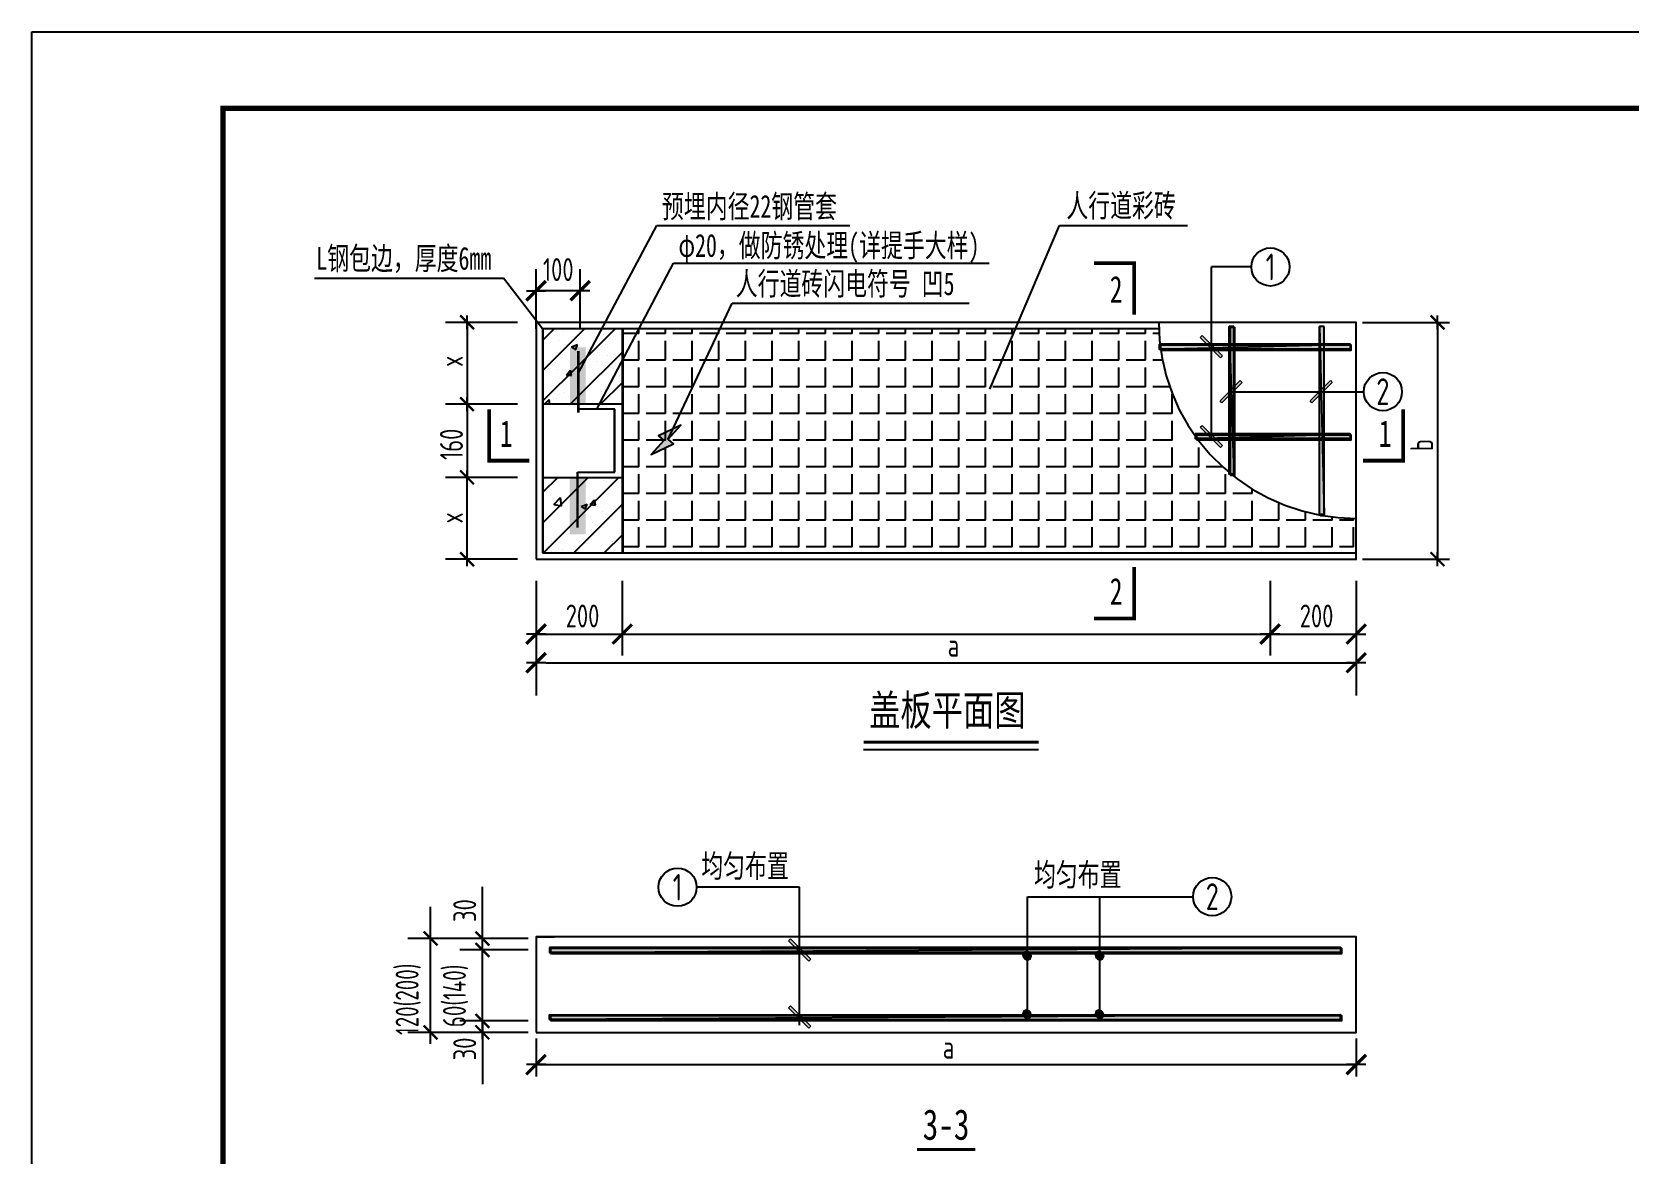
# Model space of a CAD drawing. Extents: x 2969 to 3809, y -1283 to -33.
# Drawn here: x 2969.5 to 3178.5, y -1132.8 to -985.8 of the extents above; entities that cross this region are included whole.
import ezdxf
from ezdxf.enums import TextEntityAlignment as Align

# ---------------------------------------------------------------- set-up
doc = ezdxf.new("R2010")
doc.units = 0
doc.header["$LTSCALE"] = 10
doc.linetypes.add('CONTINOUS', pattern=[0])
for name, color, linetype in [('0-TK', 7, 'Continuous'), ('填充', 8, 'Continuous'), ('尺寸标注', 1, 'Continuous'), ('提手', 7, 'Continuous'), ('文字', 3, 'Continuous'), ('新建电力', 1, '电力_LINE'), ('标注引线', 3, 'Continuous'), ('轮廓', 7, 'Continuous'), ('钢筋', 4, 'Continuous')]:
    doc.layers.add(name, color=color, linetype=linetype)
doc.styles.add('GJ', font='tssdeng.shx', dxfattribs={"width": 0.75, "bigfont": 'hztxt.shx'})
doc.styles.add('HZTXT', font='仿宋_GB2312_0.ttf', dxfattribs={"width": 0.6, "height": 1.25})
doc.styles.get("Standard").update_dxf_attribs({"font": 'tssdeng.shx', "width": 0.7, "bigfont": 'hztxt.shx'})
doc.linetypes.add('电力_LINE', pattern='A,30,-2,["N",Standard,S=2.4,R=0,X=-0.85,Y=-0.85],-2', length=34)

# ---------------------------------------------------------------- blocks, each defined once
blk = doc.blocks.new('_DIMX')
blk.add_line((-150, 0), (150, 0))
at = {"const_width": 50}
blk.add_lwpolyline([(-150.36, -150.36), (150.36, 150.36)], dxfattribs=at)
blk = doc.blocks.new('K-建筑标记')
at = {"lineweight": 5}
blk.add_hatch(color=256, dxfattribs=at).paths.add_polyline_path([(0.97, 0.8), (0.8, 0.97), (-0.97, -0.8), (-0.8, -0.97)])
blk.add_lwpolyline([(-0.8, -0.97), (-0.97, -0.8), (0.8, 0.97), (0.97, 0.8)], close=True, dxfattribs=at)
blk.add_lwpolyline([(0.09, -0.09), (-0.09, 0.09)], dxfattribs=at)

msp = doc.modelspace()

# ---------------------------------------------------------------- hatches: boundary and pattern name
at = {"layer": '提手'}
for points in [[(3039.883, -1034.563), (3039.883, -1027.13), (3041.935, -1027.13), (3041.935, -1034.563)], [(3039.828, -1044.151), (3039.828, -1051.584), (3041.88, -1051.584), (3041.88, -1044.151)], [(3039.883, -1044.151), (3039.883, -1051.584), (3041.935, -1051.584), (3041.935, -1044.151)]]:
    msp.add_hatch(color=256, dxfattribs=at).paths.add_polyline_path(points)
at = {"layer": '新建电力', "linetype": 'CONTINOUS', "lineweight": -3}
msp.add_hatch(color=256, dxfattribs=at).paths.add_polyline_path([(3052.708, -1039.163), (3054.396, -1037.309), (3051.464, -1038.712), (3052.168, -1039.312), (3050.481, -1041.165), (3053.412, -1039.763)])
at = {"layer": '钢筋'}
for points in [[(3126.751, -1024.372), (3126.133, -1024.372), (3126.751, -1043.726)], [(3126.133, -1024.372), (3126.751, -1043.726), (3126.133, -1043.726)], [(3138.592, -1024.372), (3137.972, -1024.372), (3138.592, -1049.005)], [(3137.972, -1024.372), (3138.592, -1049.005), (3137.972, -1049.005)], [(3116.99, -1026.708), (3116.99, -1027.342), (3141.971, -1026.708)], [(3116.99, -1027.342), (3141.971, -1026.708), (3141.971, -1027.342)], [(3121.704, -1038.466), (3121.704, -1039.077), (3141.971, -1038.466)], [(3121.704, -1039.077), (3141.971, -1038.466), (3141.971, -1039.077)], [(3037.188, -1105.716), (3037.188, -1106.35), (3140.739, -1105.716)], [(3037.188, -1106.35), (3140.739, -1105.716), (3140.739, -1106.35)], [(3099.279, -1106.378), (3099.152, -1106.712), (3099.609, -1106.712)], [(3099.152, -1106.712), (3099.279, -1107.041), (3099.609, -1106.712)], [(3099.609, -1106.253), (3099.279, -1106.378), (3099.609, -1106.712)], [(3099.279, -1107.041), (3099.609, -1107.192), (3099.609, -1106.712)], [(3099.969, -1106.378), (3099.609, -1106.253), (3099.609, -1106.712)], [(3100.096, -1106.712), (3099.969, -1106.378), (3099.609, -1106.712)], [(3099.609, -1107.192), (3099.969, -1107.041), (3099.609, -1106.712)], [(3099.969, -1107.041), (3100.096, -1106.712), (3099.609, -1106.712)], [(3108.761, -1106.378), (3108.634, -1106.712), (3109.09, -1106.712)], [(3108.634, -1106.712), (3108.761, -1107.041), (3109.09, -1106.712)], [(3109.09, -1106.253), (3108.761, -1106.378), (3109.09, -1106.712)], [(3108.761, -1107.041), (3109.09, -1107.192), (3109.09, -1106.712)], [(3109.427, -1106.378), (3109.09, -1106.253), (3109.09, -1106.712)], [(3109.577, -1106.712), (3109.427, -1106.378), (3109.09, -1106.712)], [(3109.09, -1107.192), (3109.427, -1107.041), (3109.09, -1106.712)], [(3109.427, -1107.041), (3109.577, -1106.712), (3109.09, -1106.712)], [(3099.279, -1114.048), (3099.152, -1114.382), (3099.609, -1114.382)], [(3099.609, -1113.922), (3099.279, -1114.048), (3099.609, -1114.382)], [(3099.969, -1114.048), (3099.609, -1113.922), (3099.609, -1114.382)], [(3100.096, -1114.382), (3099.969, -1114.048), (3099.609, -1114.382)], [(3108.761, -1114.048), (3108.634, -1114.382), (3109.09, -1114.382)], [(3109.09, -1113.922), (3108.761, -1114.048), (3109.09, -1114.382)], [(3109.427, -1114.048), (3109.09, -1113.922), (3109.09, -1114.382)], [(3109.577, -1114.382), (3109.427, -1114.048), (3109.09, -1114.382)], [(3140.739, -1115.141), (3140.739, -1114.508), (3037.188, -1115.141)], [(3140.739, -1114.508), (3037.188, -1115.141), (3037.188, -1114.508)], [(3099.152, -1114.382), (3099.279, -1114.71), (3099.609, -1114.382)], [(3099.279, -1114.71), (3099.609, -1114.861), (3099.609, -1114.382)], [(3099.609, -1114.861), (3099.969, -1114.71), (3099.609, -1114.382)], [(3099.969, -1114.71), (3100.096, -1114.382), (3099.609, -1114.382)], [(3108.634, -1114.382), (3108.761, -1114.71), (3109.09, -1114.382)], [(3108.761, -1114.71), (3109.09, -1114.861), (3109.09, -1114.382)], [(3109.09, -1114.861), (3109.427, -1114.71), (3109.09, -1114.382)], [(3109.427, -1114.71), (3109.577, -1114.382), (3109.09, -1114.382)]]:
    msp.add_hatch(color=256, dxfattribs=at).paths.add_polyline_path(points)

# ---------------------------------------------------------------- linework, layer by layer
for p, q in [((3105.434, -1024.693), (3036.279, -1024.693)), ((3036.279, -1024.693), (3036.279, -1054.021)), ((3036.334, -1024.693), (3036.334, -1054.021)), ((3046.713, -1024.693), (3046.713, -1054.021)), ((3046.768, -1024.693), (3046.768, -1054.021)), ((3116.964, -1024.693), (3100.066, -1024.693)), ((3046.713, -1034.563), (3036.279, -1034.563)), ((3046.768, -1034.563), (3036.334, -1034.563)), ((3047.047, -1035.777), (3046.768, -1035.777)), ((3036.279, -1044.151), (3046.713, -1044.151)), ((3036.334, -1044.151), (3046.768, -1044.151)), ((3036.279, -1054.021), (3105.434, -1054.021)), ((3100.066, -1054.021), (3142.783, -1054.021))]:
    msp.add_line(p, q)
at = {"linetype": 'Continuous', "const_width": 0.7}
msp.add_lwpolyline([(2994.454, -995.813), (3379.454, -995.813), (3379.454, -1272.813), (2994.454, -1272.813)], close=True, dxfattribs=at)
at = {"layer": '0-TK'}
msp.add_lwpolyline([(2969.454, -985.813), (3389.454, -985.813), (3389.454, -1282.813), (2969.454, -1282.813)], close=True, dxfattribs=at)
at = {"layer": '填充'}
for p, q in [((3036.334, -1026.16), (3037.8, -1024.693)), ((3036.334, -1030.148), (3041.788, -1024.693)), ((3037.777, -1025.08), (3037.777, -1025.08)), ((3038.391, -1026.26), (3038.391, -1026.26)), ((3038.982, -1025.042), (3038.982, -1025.042)), ((3041.018, -1029.452), (3045.776, -1024.693)), ((3044.25, -1025.414), (3044.25, -1025.414)), ((3048.905, -1025.308), (3046.768, -1025.308)), ((3048.905, -1025.308), (3048.905, -1024.693)), ((3048.905, -1028.798), (3048.905, -1026.26)), ((3052.395, -1025.308), (3049.857, -1025.308)), ((3052.395, -1025.308), (3052.395, -1024.693)), ((3052.395, -1028.798), (3052.395, -1026.26)), ((3055.884, -1025.308), (3053.346, -1025.308)), ((3055.884, -1025.308), (3055.884, -1024.693)), ((3055.884, -1027.972), (3055.884, -1026.26)), ((3058.901, -1025.308), (3056.836, -1025.308)), ((3059.374, -1025.308), (3058.901, -1025.308)), ((3059.374, -1025.308), (3059.374, -1024.89)), ((3059.374, -1028.798), (3059.374, -1026.26)), ((3062.864, -1025.308), (3060.326, -1025.308)), ((3062.864, -1025.308), (3062.864, -1024.693)), ((3062.864, -1028.798), (3062.864, -1026.26)), ((3066.354, -1025.308), (3063.816, -1025.308)), ((3066.354, -1025.308), (3066.354, -1024.693)), ((3066.354, -1028.798), (3066.354, -1026.26)), ((3069.843, -1025.308), (3067.305, -1025.308)), ((3069.843, -1025.308), (3069.843, -1024.693)), ((3069.843, -1028.798), (3069.843, -1026.26)), ((3073.333, -1025.308), (3070.795, -1025.308)), ((3073.333, -1025.308), (3073.333, -1024.693)), ((3073.333, -1028.798), (3073.333, -1026.26)), ((3076.823, -1025.308), (3074.285, -1025.308)), ((3076.823, -1025.308), (3076.823, -1024.693)), ((3076.823, -1028.798), (3076.823, -1026.26)), ((3080.313, -1025.308), (3077.775, -1025.308)), ((3080.313, -1025.308), (3080.313, -1024.693)), ((3080.313, -1028.798), (3080.313, -1026.26)), ((3083.802, -1025.308), (3081.264, -1025.308)), ((3083.802, -1025.308), (3083.802, -1024.693)), ((3083.802, -1028.798), (3083.802, -1026.26)), ((3087.292, -1025.308), (3084.754, -1025.308)), ((3087.292, -1025.308), (3087.292, -1024.693)), ((3087.292, -1028.798), (3087.292, -1026.26)), ((3090.782, -1025.308), (3088.244, -1025.308)), ((3090.782, -1025.308), (3090.782, -1024.693)), ((3090.782, -1028.798), (3090.782, -1026.26)), ((3094.272, -1025.308), (3091.734, -1025.308)), ((3094.272, -1025.308), (3094.272, -1024.693)), ((3094.272, -1028.798), (3094.272, -1026.26)), ((3097.761, -1025.308), (3095.223, -1025.308)), ((3097.761, -1025.308), (3097.761, -1024.693)), ((3097.761, -1028.798), (3097.761, -1026.26)), ((3101.251, -1025.308), (3098.713, -1025.308)), ((3101.251, -1025.308), (3101.251, -1024.693)), ((3101.251, -1028.798), (3101.251, -1026.26)), ((3104.741, -1025.308), (3102.203, -1025.308)), ((3104.741, -1025.308), (3104.741, -1024.693)), ((3104.741, -1028.798), (3104.741, -1026.26)), ((3108.231, -1025.308), (3105.693, -1025.308)), ((3108.231, -1025.308), (3108.231, -1024.693)), ((3108.231, -1028.798), (3108.231, -1026.26)), ((3111.72, -1025.308), (3109.182, -1025.308)), ((3111.72, -1025.308), (3111.72, -1024.693)), ((3111.72, -1028.798), (3111.72, -1026.26)), ((3115.21, -1025.308), (3112.672, -1025.308)), ((3115.21, -1025.308), (3115.21, -1024.693)), ((3115.21, -1028.798), (3115.21, -1026.26)), ((3116.989, -1025.308), (3116.162, -1025.308)), ((3040.074, -1027.038), (3040.864, -1026.735)), ((3040.074, -1027.038), (3040.635, -1027.416)), ((3040.635, -1027.42), (3040.863, -1026.738)), ((3041.018, -1033.44), (3046.768, -1027.69)), ((3044.758, -1028.219), (3044.758, -1028.219)), ((3055.884, -1028.798), (3055.884, -1027.972)), ((3036.334, -1034.136), (3041.018, -1029.452)), ((3036.712, -1030.118), (3036.712, -1030.118)), ((3037.942, -1029.059), (3037.942, -1029.059)), ((3038.254, -1030.015), (3038.254, -1030.015)), ((3039.402, -1030.746), (3039.946, -1030.098)), ((3040.076, -1030.809), (3039.946, -1030.102)), ((3041.934, -1028.591), (3041.934, -1028.591)), ((3043.29, -1028.989), (3043.29, -1028.989)), ((3043.964, -1029.314), (3043.964, -1029.314)), ((3044.113, -1029.169), (3044.113, -1029.169)), ((3048.905, -1028.798), (3046.768, -1028.798)), ((3048.905, -1032.287), (3048.905, -1029.749)), ((3052.395, -1028.798), (3049.857, -1028.798)), ((3052.395, -1031.054), (3052.395, -1029.749)), ((3054.95, -1028.798), (3053.346, -1028.798)), ((3055.884, -1028.798), (3054.95, -1028.798)), ((3055.884, -1032.287), (3055.884, -1029.749)), ((3059.374, -1028.798), (3056.836, -1028.798)), ((3059.374, -1032.287), (3059.374, -1029.749)), ((3062.864, -1028.798), (3060.326, -1028.798)), ((3062.864, -1032.287), (3062.864, -1029.749)), ((3066.354, -1028.798), (3063.816, -1028.798)), ((3066.354, -1032.287), (3066.354, -1029.749)), ((3069.843, -1028.798), (3067.305, -1028.798)), ((3069.843, -1032.287), (3069.843, -1029.749)), ((3073.333, -1028.798), (3070.795, -1028.798)), ((3073.333, -1032.287), (3073.333, -1029.749)), ((3076.823, -1028.798), (3074.285, -1028.798)), ((3076.823, -1032.287), (3076.823, -1029.749)), ((3080.313, -1028.798), (3077.775, -1028.798)), ((3080.313, -1032.287), (3080.313, -1029.749)), ((3083.802, -1028.798), (3081.264, -1028.798)), ((3083.802, -1032.287), (3083.802, -1029.749)), ((3087.292, -1028.798), (3084.754, -1028.798)), ((3087.292, -1032.287), (3087.292, -1029.749)), ((3090.782, -1028.798), (3088.244, -1028.798)), ((3090.782, -1032.287), (3090.782, -1029.749)), ((3094.272, -1028.798), (3091.734, -1028.798)), ((3094.272, -1032.287), (3094.272, -1029.749)), ((3097.761, -1028.798), (3095.223, -1028.798)), ((3097.761, -1032.287), (3097.761, -1029.749)), ((3101.251, -1028.798), (3098.713, -1028.798)), ((3101.251, -1032.287), (3101.251, -1029.749)), ((3104.741, -1028.798), (3102.203, -1028.798)), ((3104.741, -1032.287), (3104.741, -1029.749)), ((3108.231, -1028.798), (3105.693, -1028.798)), ((3108.231, -1032.287), (3108.231, -1029.749)), ((3111.72, -1028.798), (3109.182, -1028.798)), ((3111.72, -1032.287), (3111.72, -1029.749)), ((3115.21, -1028.798), (3112.672, -1028.798)), ((3115.21, -1032.287), (3115.21, -1029.749)), ((3117.411, -1028.798), (3116.162, -1028.798)), ((3039.402, -1030.746), (3040.076, -1030.805)), ((3040.321, -1030.575), (3040.321, -1030.575)), ((3043.883, -1034.563), (3046.768, -1031.678)), ((3046.062, -1032.106), (3046.062, -1032.106)), ((3046.342, -1030.829), (3046.342, -1030.829)), ((3048.905, -1032.287), (3046.768, -1032.287)), ((3050.998, -1032.287), (3049.857, -1032.287)), ((3052.395, -1032.287), (3050.998, -1032.287)), ((3052.395, -1032.287), (3052.395, -1031.054)), ((3055.884, -1032.287), (3053.346, -1032.287)), ((3059.374, -1032.287), (3056.836, -1032.287)), ((3062.864, -1032.287), (3060.326, -1032.287)), ((3066.354, -1032.287), (3063.816, -1032.287)), ((3069.843, -1032.287), (3067.305, -1032.287)), ((3073.333, -1032.287), (3070.795, -1032.287)), ((3076.823, -1032.287), (3074.285, -1032.287)), ((3080.313, -1032.287), (3077.775, -1032.287)), ((3083.802, -1032.287), (3081.264, -1032.287)), ((3087.292, -1032.287), (3084.754, -1032.287)), ((3090.782, -1032.287), (3088.244, -1032.287)), ((3094.272, -1032.287), (3091.734, -1032.287)), ((3097.761, -1032.287), (3095.223, -1032.287)), ((3101.251, -1032.287), (3098.713, -1032.287)), ((3104.741, -1032.287), (3102.203, -1032.287)), ((3108.231, -1032.287), (3105.693, -1032.287)), ((3111.72, -1032.287), (3109.182, -1032.287)), ((3115.21, -1032.287), (3112.672, -1032.287)), ((3118.382, -1032.287), (3116.162, -1032.287)), ((3036.547, -1034.563), (3037.156, -1033.928)), ((3037.23, -1034.563), (3037.156, -1033.931)), ((3038.117, -1033.77), (3038.117, -1033.77)), ((3038.967, -1033.04), (3038.967, -1033.04)), ((3039.895, -1034.563), (3041.018, -1033.44)), ((3041.79, -1032.668), (3041.79, -1032.668)), ((3043.976, -1032.924), (3043.976, -1032.924)), ((3048.905, -1034.136), (3048.905, -1033.239)), ((3048.905, -1035.777), (3048.905, -1034.136)), ((3052.395, -1035.777), (3052.395, -1033.239)), ((3055.884, -1035.777), (3055.884, -1033.239)), ((3059.374, -1035.777), (3059.374, -1033.239)), ((3062.864, -1035.777), (3062.864, -1033.239)), ((3066.354, -1035.777), (3066.354, -1033.239)), ((3069.843, -1035.777), (3069.843, -1033.239)), ((3073.333, -1035.777), (3073.333, -1033.239)), ((3076.823, -1035.777), (3076.823, -1033.239)), ((3080.313, -1035.777), (3080.313, -1033.239)), ((3083.802, -1035.777), (3083.802, -1033.239)), ((3087.292, -1035.777), (3087.292, -1033.239)), ((3090.782, -1035.777), (3090.782, -1033.239)), ((3094.272, -1035.777), (3094.272, -1033.239)), ((3097.761, -1035.777), (3097.761, -1033.239)), ((3101.251, -1035.777), (3101.251, -1033.239)), ((3104.741, -1035.777), (3104.741, -1033.239)), ((3108.231, -1035.777), (3108.231, -1033.239)), ((3111.72, -1035.777), (3111.72, -1033.239)), ((3115.21, -1035.777), (3115.21, -1033.239)), ((3118.7, -1035.777), (3118.7, -1033.239)), ((3048.905, -1035.777), (3047.047, -1035.777)), ((3048.905, -1039.267), (3048.905, -1036.729)), ((3052.395, -1035.777), (3049.857, -1035.777)), ((3052.395, -1039.267), (3052.395, -1036.729)), ((3055.884, -1035.777), (3053.346, -1035.777)), ((3055.884, -1039.267), (3055.884, -1036.729)), ((3059.374, -1035.777), (3056.836, -1035.777)), ((3059.374, -1039.267), (3059.374, -1036.729)), ((3062.864, -1035.777), (3060.326, -1035.777)), ((3062.864, -1039.267), (3062.864, -1036.729)), ((3066.354, -1035.777), (3063.816, -1035.777)), ((3066.354, -1039.267), (3066.354, -1036.729)), ((3069.843, -1035.777), (3067.305, -1035.777)), ((3069.843, -1039.267), (3069.843, -1036.729)), ((3073.333, -1035.777), (3070.795, -1035.777)), ((3073.333, -1039.267), (3073.333, -1036.729)), ((3076.823, -1035.777), (3074.285, -1035.777)), ((3076.823, -1039.267), (3076.823, -1036.729)), ((3080.313, -1035.777), (3077.775, -1035.777)), ((3080.313, -1039.267), (3080.313, -1036.729)), ((3083.802, -1035.777), (3081.264, -1035.777)), ((3083.802, -1039.267), (3083.802, -1036.729)), ((3087.292, -1035.777), (3084.754, -1035.777)), ((3087.292, -1039.267), (3087.292, -1036.729)), ((3090.782, -1035.777), (3088.244, -1035.777)), ((3090.782, -1039.267), (3090.782, -1036.729)), ((3094.272, -1035.777), (3091.734, -1035.777)), ((3094.272, -1039.267), (3094.272, -1036.729)), ((3097.761, -1035.777), (3095.223, -1035.777)), ((3097.761, -1039.267), (3097.761, -1036.729)), ((3101.251, -1035.777), (3098.713, -1035.777)), ((3101.251, -1039.267), (3101.251, -1036.729)), ((3104.741, -1035.777), (3102.203, -1035.777)), ((3104.741, -1039.267), (3104.741, -1036.729)), ((3108.231, -1035.777), (3105.693, -1035.777)), ((3108.231, -1039.267), (3108.231, -1036.729)), ((3111.72, -1035.777), (3109.182, -1035.777)), ((3111.72, -1039.267), (3111.72, -1036.729)), ((3115.21, -1035.777), (3112.672, -1035.777)), ((3115.21, -1039.267), (3115.21, -1036.729)), ((3118.7, -1035.777), (3116.162, -1035.777)), ((3118.7, -1039.267), (3118.7, -1036.729)), ((3048.905, -1039.267), (3046.768, -1039.267)), ((3048.905, -1042.757), (3048.905, -1040.219)), ((3052.395, -1039.267), (3049.857, -1039.267)), ((3052.395, -1042.757), (3052.395, -1040.219)), ((3055.884, -1039.267), (3053.346, -1039.267)), ((3055.884, -1042.757), (3055.884, -1040.219)), ((3059.374, -1039.267), (3056.836, -1039.267)), ((3059.374, -1042.757), (3059.374, -1040.219)), ((3062.864, -1039.267), (3060.326, -1039.267)), ((3062.864, -1042.757), (3062.864, -1040.219)), ((3066.354, -1039.267), (3063.816, -1039.267)), ((3066.354, -1042.757), (3066.354, -1040.219)), ((3069.843, -1039.267), (3067.305, -1039.267)), ((3069.843, -1042.757), (3069.843, -1040.219)), ((3073.333, -1039.267), (3070.795, -1039.267)), ((3073.333, -1042.757), (3073.333, -1040.219)), ((3076.823, -1039.267), (3074.285, -1039.267)), ((3076.823, -1042.757), (3076.823, -1040.219)), ((3080.313, -1039.267), (3077.775, -1039.267)), ((3080.313, -1042.757), (3080.313, -1040.219)), ((3083.802, -1039.267), (3081.264, -1039.267)), ((3083.802, -1042.757), (3083.802, -1040.219)), ((3087.292, -1039.267), (3084.754, -1039.267)), ((3087.292, -1042.757), (3087.292, -1040.219)), ((3090.782, -1039.267), (3088.244, -1039.267)), ((3090.782, -1042.757), (3090.782, -1040.219)), ((3094.272, -1039.267), (3091.734, -1039.267)), ((3094.272, -1042.757), (3094.272, -1040.219)), ((3097.761, -1039.267), (3095.223, -1039.267)), ((3097.761, -1042.757), (3097.761, -1040.219)), ((3101.251, -1039.267), (3098.713, -1039.267)), ((3101.251, -1042.757), (3101.251, -1040.219)), ((3104.741, -1039.267), (3102.203, -1039.267)), ((3104.741, -1042.757), (3104.741, -1040.219)), ((3108.231, -1039.267), (3105.693, -1039.267)), ((3108.231, -1042.757), (3108.231, -1040.219)), ((3111.72, -1039.267), (3109.182, -1039.267)), ((3111.72, -1042.757), (3111.72, -1040.219)), ((3115.21, -1039.267), (3112.672, -1039.267)), ((3115.21, -1042.757), (3115.21, -1040.219)), ((3118.7, -1039.267), (3116.162, -1039.267)), ((3118.7, -1042.757), (3118.7, -1040.219)), ((3122.19, -1042.757), (3122.19, -1040.219)), ((3048.905, -1042.757), (3046.768, -1042.757)), ((3052.395, -1042.757), (3049.857, -1042.757)), ((3055.884, -1042.757), (3053.346, -1042.757)), ((3059.374, -1042.757), (3056.836, -1042.757)), ((3062.864, -1042.757), (3060.326, -1042.757)), ((3066.354, -1042.757), (3063.816, -1042.757)), ((3069.843, -1042.757), (3067.305, -1042.757)), ((3073.333, -1042.757), (3070.795, -1042.757)), ((3076.823, -1042.757), (3074.285, -1042.757)), ((3080.313, -1042.757), (3077.775, -1042.757)), ((3083.802, -1042.757), (3081.264, -1042.757)), ((3087.292, -1042.757), (3084.754, -1042.757)), ((3090.782, -1042.757), (3088.244, -1042.757)), ((3094.272, -1042.757), (3091.734, -1042.757)), ((3097.761, -1042.757), (3095.223, -1042.757)), ((3101.251, -1042.757), (3098.713, -1042.757)), ((3104.741, -1042.757), (3102.203, -1042.757)), ((3108.231, -1042.757), (3105.693, -1042.757)), ((3111.72, -1042.757), (3109.182, -1042.757)), ((3115.21, -1042.757), (3112.672, -1042.757)), ((3118.7, -1042.757), (3116.162, -1042.757)), ((3122.19, -1042.757), (3119.652, -1042.757)), ((3125.282, -1042.757), (3123.141, -1042.757)), ((3036.334, -1046.1), (3038.283, -1044.151)), ((3036.334, -1050.088), (3042.271, -1044.151)), ((3036.389, -1054.021), (3046.259, -1044.151)), ((3036.678, -1044.402), (3036.678, -1044.402)), ((3037.705, -1045.035), (3037.705, -1045.035)), ((3043.564, -1044.189), (3043.564, -1044.189)), ((3044.284, -1044.515), (3044.284, -1044.515)), ((3048.905, -1046.246), (3048.905, -1043.708)), ((3052.395, -1046.246), (3052.395, -1043.708)), ((3055.884, -1046.246), (3055.884, -1043.708)), ((3059.374, -1046.246), (3059.374, -1043.708)), ((3062.864, -1046.246), (3062.864, -1043.708)), ((3066.354, -1046.246), (3066.354, -1043.708)), ((3069.843, -1046.246), (3069.843, -1043.708)), ((3073.333, -1046.246), (3073.333, -1043.708)), ((3076.823, -1046.246), (3076.823, -1043.708)), ((3080.313, -1046.246), (3080.313, -1043.708)), ((3083.802, -1046.246), (3083.802, -1043.708)), ((3087.292, -1046.246), (3087.292, -1043.708)), ((3090.782, -1046.246), (3090.782, -1043.708)), ((3094.272, -1046.246), (3094.272, -1043.708)), ((3097.761, -1046.246), (3097.761, -1043.708)), ((3101.251, -1046.246), (3101.251, -1043.708)), ((3104.741, -1046.246), (3104.741, -1043.708)), ((3108.231, -1046.246), (3108.231, -1043.708)), ((3111.72, -1046.246), (3111.72, -1043.708)), ((3115.21, -1046.246), (3115.21, -1043.708)), ((3118.7, -1046.246), (3118.7, -1043.708)), ((3122.19, -1046.246), (3122.19, -1043.708)), ((3125.679, -1046.246), (3125.679, -1043.708)), ((3037.16, -1045.453), (3037.16, -1045.453)), ((3037.279, -1046.545), (3037.279, -1046.545)), ((3037.773, -1047.699), (3038.652, -1046.783)), ((3038.776, -1047.857), (3038.652, -1046.786)), ((3042.532, -1047.716), (3043.076, -1047.068)), ((3043.206, -1047.779), (3043.076, -1047.072)), ((3043.301, -1046.8), (3043.301, -1046.8)), ((3048.905, -1046.246), (3046.768, -1046.246)), ((3048.905, -1049.736), (3048.905, -1047.198)), ((3052.395, -1046.246), (3049.857, -1046.246)), ((3052.395, -1049.736), (3052.395, -1047.198)), ((3055.884, -1046.246), (3053.346, -1046.246)), ((3055.884, -1049.736), (3055.884, -1047.198)), ((3059.374, -1046.246), (3056.836, -1046.246)), ((3059.374, -1049.736), (3059.374, -1047.198)), ((3062.864, -1046.246), (3060.326, -1046.246)), ((3062.864, -1049.736), (3062.864, -1047.198)), ((3066.354, -1046.246), (3063.816, -1046.246)), ((3066.354, -1049.736), (3066.354, -1047.198)), ((3069.843, -1046.246), (3067.305, -1046.246)), ((3069.843, -1049.736), (3069.843, -1047.198)), ((3073.333, -1046.246), (3070.795, -1046.246)), ((3073.333, -1049.736), (3073.333, -1047.198)), ((3076.823, -1046.246), (3074.285, -1046.246)), ((3076.823, -1049.736), (3076.823, -1047.198)), ((3080.313, -1046.246), (3077.775, -1046.246)), ((3080.313, -1049.736), (3080.313, -1047.198)), ((3083.802, -1046.246), (3081.264, -1046.246)), ((3083.802, -1049.736), (3083.802, -1047.198)), ((3087.292, -1046.246), (3084.754, -1046.246)), ((3087.292, -1049.736), (3087.292, -1047.198)), ((3090.782, -1046.246), (3088.244, -1046.246)), ((3090.782, -1049.736), (3090.782, -1047.198)), ((3094.272, -1046.246), (3091.734, -1046.246)), ((3094.272, -1049.736), (3094.272, -1047.198)), ((3097.761, -1046.246), (3095.223, -1046.246)), ((3097.761, -1049.736), (3097.761, -1047.198)), ((3101.251, -1046.246), (3098.713, -1046.246)), ((3101.251, -1049.736), (3101.251, -1047.198)), ((3104.741, -1046.246), (3102.203, -1046.246)), ((3104.741, -1049.736), (3104.741, -1047.198)), ((3108.231, -1046.246), (3105.693, -1046.246)), ((3108.231, -1049.736), (3108.231, -1047.198)), ((3111.72, -1046.246), (3109.182, -1046.246)), ((3111.72, -1049.736), (3111.72, -1047.198)), ((3115.21, -1046.246), (3112.672, -1046.246)), ((3115.21, -1049.736), (3115.21, -1047.198)), ((3118.7, -1046.246), (3116.162, -1046.246)), ((3118.7, -1049.736), (3118.7, -1047.198)), ((3122.19, -1046.246), (3119.652, -1046.246)), ((3122.19, -1049.736), (3122.19, -1047.198)), ((3125.679, -1046.246), (3123.141, -1046.246)), ((3125.679, -1049.736), (3125.679, -1047.198)), ((3129.169, -1046.246), (3126.631, -1046.246)), ((3129.169, -1046.246), (3129.169, -1045.667)), ((3129.169, -1049.736), (3129.169, -1047.198)), ((3037.568, -1048.79), (3037.568, -1048.79)), ((3037.773, -1047.699), (3038.777, -1047.854)), ((3040.377, -1054.021), (3046.768, -1047.63)), ((3041.317, -1048.964), (3041.317, -1048.964)), ((3041.318, -1047.939), (3042.107, -1047.636)), ((3041.318, -1047.939), (3041.879, -1048.317)), ((3041.879, -1048.321), (3042.107, -1047.639)), ((3042.532, -1047.716), (3043.207, -1047.775)), ((3043.427, -1047.944), (3043.427, -1047.944)), ((3044.14, -1048.592), (3044.14, -1048.592)), ((3132.659, -1049.736), (3132.659, -1047.45)), ((3136.149, -1049.736), (3136.149, -1048.648)), ((3139.638, -1049.736), (3139.638, -1049.307)), ((3042.791, -1050.003), (3042.791, -1050.003)), ((3048.905, -1049.736), (3046.768, -1049.736)), ((3048.905, -1053.226), (3048.905, -1050.688)), ((3052.395, -1049.736), (3049.857, -1049.736)), ((3052.395, -1053.226), (3052.395, -1050.688)), ((3055.884, -1049.736), (3053.346, -1049.736)), ((3055.884, -1053.226), (3055.884, -1050.688)), ((3059.374, -1049.736), (3056.836, -1049.736)), ((3059.374, -1053.226), (3059.374, -1050.688)), ((3062.864, -1049.736), (3060.326, -1049.736)), ((3062.864, -1053.226), (3062.864, -1050.688)), ((3066.354, -1049.736), (3063.816, -1049.736)), ((3066.354, -1053.226), (3066.354, -1050.688)), ((3069.843, -1049.736), (3067.305, -1049.736)), ((3069.843, -1053.226), (3069.843, -1050.688)), ((3073.333, -1049.736), (3070.795, -1049.736)), ((3073.333, -1053.226), (3073.333, -1050.688)), ((3076.823, -1049.736), (3074.285, -1049.736)), ((3076.823, -1053.226), (3076.823, -1050.688)), ((3080.313, -1049.736), (3077.775, -1049.736)), ((3080.313, -1053.226), (3080.313, -1050.688)), ((3083.802, -1049.736), (3081.264, -1049.736)), ((3083.802, -1053.226), (3083.802, -1050.688)), ((3087.292, -1049.736), (3084.754, -1049.736)), ((3087.292, -1053.226), (3087.292, -1050.688)), ((3090.782, -1049.736), (3088.244, -1049.736)), ((3090.782, -1053.226), (3090.782, -1050.688)), ((3094.272, -1049.736), (3091.734, -1049.736)), ((3094.272, -1053.226), (3094.272, -1050.688)), ((3097.761, -1049.736), (3095.223, -1049.736)), ((3097.761, -1053.226), (3097.761, -1050.688)), ((3101.251, -1049.736), (3098.713, -1049.736)), ((3101.251, -1053.226), (3101.251, -1050.688)), ((3104.741, -1049.736), (3102.203, -1049.736)), ((3104.741, -1053.226), (3104.741, -1050.688)), ((3108.231, -1049.736), (3105.693, -1049.736)), ((3108.231, -1053.226), (3108.231, -1050.688)), ((3111.72, -1049.736), (3109.182, -1049.736)), ((3111.72, -1053.226), (3111.72, -1050.688)), ((3115.21, -1049.736), (3112.672, -1049.736)), ((3115.21, -1053.226), (3115.21, -1050.688)), ((3118.7, -1049.736), (3116.162, -1049.736)), ((3118.7, -1053.226), (3118.7, -1050.688)), ((3122.19, -1049.736), (3119.652, -1049.736)), ((3122.19, -1053.226), (3122.19, -1050.688)), ((3125.679, -1049.736), (3123.141, -1049.736)), ((3125.679, -1053.226), (3125.679, -1050.688)), ((3129.169, -1049.736), (3126.631, -1049.736)), ((3129.169, -1053.226), (3129.169, -1050.688)), ((3132.659, -1049.736), (3130.121, -1049.736)), ((3132.659, -1053.226), (3132.659, -1050.688)), ((3136.149, -1049.736), (3133.611, -1049.736)), ((3136.149, -1053.226), (3136.149, -1050.688)), ((3139.638, -1049.736), (3137.1, -1049.736)), ((3139.638, -1053.226), (3139.638, -1050.688)), ((3142.44, -1049.736), (3140.59, -1049.736)), ((3142.44, -1049.736), (3142.44, -1049.512)), ((3142.44, -1053.226), (3142.44, -1050.688)), ((3037.431, -1052.545), (3037.431, -1052.545)), ((3038.349, -1053.413), (3038.349, -1053.413)), ((3041.104, -1052.564), (3041.104, -1052.564)), ((3041.173, -1053.041), (3041.173, -1053.041)), ((3043.29, -1051.699), (3043.29, -1051.699)), ((3044.365, -1054.021), (3046.768, -1051.618)), ((3045.445, -1052.479), (3045.445, -1052.479)), ((3045.494, -1052.48), (3045.494, -1052.48)), ((3048.905, -1053.226), (3046.768, -1053.226)), ((3052.395, -1053.226), (3049.857, -1053.226)), ((3055.884, -1053.226), (3053.346, -1053.226)), ((3059.374, -1053.226), (3056.836, -1053.226)), ((3062.864, -1053.226), (3060.326, -1053.226)), ((3066.354, -1053.226), (3063.816, -1053.226)), ((3069.843, -1053.226), (3067.305, -1053.226)), ((3073.333, -1053.226), (3070.795, -1053.226)), ((3076.823, -1053.226), (3074.285, -1053.226)), ((3080.313, -1053.226), (3077.775, -1053.226)), ((3083.802, -1053.226), (3081.264, -1053.226)), ((3087.292, -1053.226), (3084.754, -1053.226)), ((3090.782, -1053.226), (3088.244, -1053.226)), ((3094.272, -1053.226), (3091.734, -1053.226)), ((3097.761, -1053.226), (3095.223, -1053.226)), ((3101.251, -1053.226), (3098.713, -1053.226)), ((3104.741, -1053.226), (3102.203, -1053.226)), ((3108.231, -1053.226), (3105.693, -1053.226)), ((3111.72, -1053.226), (3109.182, -1053.226)), ((3115.21, -1053.226), (3112.672, -1053.226)), ((3118.7, -1053.226), (3116.162, -1053.226)), ((3122.19, -1053.226), (3119.652, -1053.226)), ((3125.679, -1053.226), (3123.141, -1053.226)), ((3129.169, -1053.226), (3126.631, -1053.226)), ((3132.659, -1053.226), (3130.121, -1053.226)), ((3136.149, -1053.226), (3133.611, -1053.226)), ((3139.638, -1053.226), (3137.1, -1053.226)), ((3142.44, -1053.226), (3140.59, -1053.226)), ((3037.461, -1053.825), (3037.461, -1053.825)), ((3038.916, -1053.609), (3038.916, -1053.609))]:
    msp.add_line(p, q, dxfattribs=at)
at = {"layer": '尺寸标注'}
for p, q in [((3035.431, -1024.701), (3035.431, -1016.881)), ((3041.203, -1024.701), (3041.203, -1016.881)), ((3035.423, -1019.701), (3035.415, -1019.701)), ((3041.203, -1019.701), (3035.431, -1019.701)), ((3041.212, -1019.701), (3041.22, -1019.701)), ((3032.999, -1023.847), (3023.583, -1023.847)), ((3026.403, -1023.847), (3026.403, -1034.563)), ((3032.805, -1034.563), (3023.583, -1034.563)), ((3032.999, -1034.563), (3023.583, -1034.563)), ((3026.403, -1034.563), (3026.403, -1044.151)), ((3032.999, -1044.151), (3023.583, -1044.151)), ((3032.805, -1044.151), (3023.583, -1044.151)), ((3026.403, -1054.867), (3026.403, -1044.151)), ((3032.999, -1054.867), (3023.583, -1054.867)), ((3035.433, -1057.69), (3035.433, -1067.49)), ((3046.713, -1057.69), (3046.713, -1067.49)), ((3131.502, -1057.69), (3131.502, -1067.49)), ((3142.782, -1057.69), (3142.782, -1067.49)), ((3035.433, -1064.051), (3035.433, -1072.708)), ((3035.433, -1064.67), (3046.704, -1064.67)), ((3142.782, -1064.051), (3142.782, -1072.708))]:
    msp.add_line(p, q, dxfattribs=at)
for points in [[(3143.578, -1023.855), (3154.985, -1023.855)], [(3153.421, -1023.855), (3153.421, -1054.867)], [(3143.578, -1054.867), (3154.985, -1054.867)], [(3153.421, -1054.867), (3153.47, -1054.867)], [(3047.982, -1064.67), (3142.782, -1064.67)], [(3036.711, -1068.42), (3142.782, -1068.42)], [(3028.405, -1104.53), (3028.405, -1097.77)], [(3021.618, -1118.341), (3021.618, -1100.395)], [(3028.405, -1106.028), (3028.405, -1103.063)], [(3028.405, -1115.329), (3028.405, -1103.36)], [(3034.389, -1104.53), (3018.648, -1104.53)], [(3021.618, -1104.53), (3021.662, -1104.53)], [(3034.389, -1104.53), (3025.436, -1104.53)], [(3028.405, -1106.028), (3028.405, -1103.795)], [(3034.389, -1106.028), (3025.436, -1106.028)], [(3034.389, -1106.028), (3025.436, -1106.028)], [(3028.405, -1106.028), (3028.449, -1106.028)], [(3028.405, -1106.028), (3028.449, -1106.028)], [(3034.389, -1115.329), (3025.436, -1115.329)], [(3034.389, -1115.329), (3025.436, -1115.329)], [(3028.405, -1115.329), (3028.405, -1118.341)], [(3028.405, -1115.329), (3028.449, -1115.329)], [(3028.405, -1115.329), (3028.405, -1117.563)], [(3034.389, -1116.832), (3018.648, -1116.832)], [(3034.389, -1116.832), (3025.436, -1116.832)], [(3028.405, -1116.832), (3028.405, -1123.587)], [(3035.431, -1117.617), (3035.431, -1122.6)], [(3142.782, -1117.617), (3142.782, -1122.6)], [(3035.431, -1121.052), (3142.782, -1121.052)]]:
    msp.add_lwpolyline(points, dxfattribs=at)
at = {"layer": '提手'}
for p, q in [((3040.963, -1035.672), (3040.963, -1027.63)), ((3041.018, -1035.672), (3041.018, -1027.63)), ((3045.704, -1035.222), (3040.963, -1035.222)), ((3045.759, -1035.222), (3041.018, -1035.222)), ((3045.704, -1043.457), (3045.704, -1035.222)), ((3045.759, -1043.457), (3045.759, -1035.222)), ((3040.854, -1050.711), (3040.854, -1043.457)), ((3040.854, -1043.457), (3045.704, -1043.457)), ((3040.909, -1050.711), (3040.909, -1043.457)), ((3040.909, -1043.457), (3045.759, -1043.457))]:
    msp.add_line(p, q, dxfattribs=at)
at = {"layer": '文字', "const_width": 0.5}
for points in [[(3108.453, -1016.094), (3113.703, -1016.094), (3113.703, -1022.844)], [(3034.548, -1041.968), (3029.298, -1041.968), (3029.298, -1035.218)], [(3143.667, -1041.968), (3148.917, -1041.968), (3148.917, -1035.218)], [(3108.453, -1062.629), (3113.703, -1062.629), (3113.703, -1055.879)]]:
    msp.add_lwpolyline(points, dxfattribs=at)
at = {"layer": '新建电力', "linetype": 'CONTINOUS'}
msp.add_lwpolyline([(3052.168, -1039.312), (3050.481, -1041.165), (3053.412, -1039.763), (3052.708, -1039.163), (3054.396, -1037.309), (3051.464, -1038.712), (3052.168, -1039.312)], dxfattribs=at)
at = {"layer": '标注引线'}
for p, q in [((3040.963, -1030.552), (3051.226, -1011.172)), ((3051.226, -1011.172), (3076.495, -1011.172)), ((3094.82, -1032.608), (3103.934, -1011.172)), ((3103.934, -1011.172), (3120.696, -1011.172)), ((3043.389, -1035.222), (3053.43, -1016.094)), ((3053.43, -1016.094), (3094.718, -1016.094)), ((3006.419, -1018.074), (3031.158, -1018.074)), ((3036.279, -1024.693), (3031.158, -1018.074)), ((3061.08, -1021.331), (3092.121, -1021.331)), ((3101.201, -1079.823), (3078.292, -1079.823))]:
    msp.add_line(p, q, dxfattribs=at)
msp.add_lwpolyline([(3052.708, -1039.163), (3061.08, -1021.331)], dxfattribs=at)
at = {"layer": '标注引线', "const_width": 0.4}
for points in [[(3101.201, -1078.823), (3078.292, -1078.823)], [(3092.917, -1132.162), (3085.297, -1132.162)]]:
    msp.add_lwpolyline(points, dxfattribs=at)
at = {"layer": '轮廓'}
for points in [[(3035.431, -1054.867), (3142.783, -1054.867), (3142.783, -1023.855), (3035.431, -1023.855), (3035.431, -1054.867)], [(3116.929, -1023.855), (3117.027, -1026.217), (3117.359, -1028.578), (3117.899, -1030.862), (3118.666, -1033.127), (3119.618, -1035.285), (3120.793, -1037.367), (3122.152, -1039.32), (3123.664, -1041.15), (3125.354, -1042.829), (3127.198, -1044.348), (3129.178, -1045.673), (3131.252, -1046.841), (3133.428, -1047.783), (3135.71, -1048.543), (3138.038, -1049.099), (3140.396, -1049.405), (3142.782, -1049.53)], [(3035.431, -1116.832), (3142.783, -1116.832), (3142.783, -1104.314), (3035.431, -1104.314), (3035.431, -1116.832)], [(3035.431, -1104.314), (3037.789, -1104.314)]]:
    msp.add_lwpolyline(points, dxfattribs=at)
at = {"layer": '轮廓', "color": 3}
for points in [[(3142.782, -1023.855), (3142.831, -1023.855)], [(3035.431, -1044.913), (3035.488, -1044.913)], [(3035.431, -1045.699), (3035.431, -1049.454)], [(3138.116, -1049.11), (3138.116, -1049.148)], [(3138.116, -1049.148), (3138.413, -1049.148)], [(3035.431, -1054.867), (3035.488, -1054.867)], [(3142.782, -1054.867), (3142.831, -1054.867)], [(3142.782, -1054.867), (3142.831, -1054.867)]]:
    msp.add_lwpolyline(points, dxfattribs=at)
at = {"layer": '钢筋'}
for points in [[(3123.819, -1039.117), (3123.819, -1016.588)], [(3129.05, -1016.588), (3123.819, -1016.588)], [(3126.751, -1024.372), (3126.133, -1024.372), (3126.751, -1043.726), (3126.751, -1024.372)], [(3126.133, -1024.372), (3126.751, -1043.726), (3126.133, -1043.726), (3126.133, -1024.372)], [(3126.278, -1043.868), (3126.897, -1043.868), (3126.897, -1024.517), (3126.278, -1024.517), (3126.278, -1043.868)], [(3138.592, -1024.372), (3137.972, -1024.372), (3138.592, -1049.005), (3138.592, -1024.372)], [(3137.972, -1024.372), (3138.592, -1049.005), (3137.972, -1049.005), (3137.972, -1024.372)], [(3116.99, -1026.708), (3116.99, -1027.342), (3141.971, -1026.708), (3116.99, -1026.708)], [(3116.99, -1027.342), (3141.971, -1026.708), (3141.971, -1027.342), (3116.99, -1027.342)], [(3117.134, -1027.484), (3142.115, -1027.484), (3142.115, -1026.85), (3117.134, -1026.85), (3117.134, -1027.484)], [(3126.255, -1032.924), (3143.761, -1032.924)], [(3121.704, -1038.466), (3121.704, -1039.077), (3141.971, -1038.466), (3121.704, -1038.466)], [(3121.704, -1039.077), (3141.971, -1038.466), (3141.971, -1039.077), (3121.704, -1039.077)], [(3121.849, -1039.22), (3142.114, -1039.22), (3142.114, -1038.607), (3121.849, -1038.607), (3121.849, -1039.22)], [(3069.93, -1097.812), (3056.45, -1097.812)], [(3069.93, -1115.898), (3069.93, -1097.812)], [(3099.753, -1115.284), (3099.753, -1099.054)], [(3099.753, -1099.054), (3121.433, -1099.054)], [(3109.234, -1115.284), (3109.234, -1099.054)], [(3037.188, -1105.716), (3037.188, -1106.35), (3140.739, -1105.716), (3037.188, -1105.716)], [(3037.188, -1106.35), (3140.739, -1105.716), (3140.739, -1106.35), (3037.188, -1106.35)], [(3037.332, -1106.492), (3140.881, -1106.492), (3140.881, -1105.859), (3037.332, -1105.859), (3037.332, -1106.492)], [(3099.279, -1106.378), (3099.152, -1106.712), (3099.609, -1106.712), (3099.279, -1106.378)], [(3099.152, -1106.712), (3099.279, -1107.041), (3099.609, -1106.712), (3099.152, -1106.712)], [(3099.609, -1106.253), (3099.279, -1106.378), (3099.609, -1106.712), (3099.609, -1106.253)], [(3099.279, -1107.041), (3099.609, -1107.192), (3099.609, -1106.712), (3099.279, -1107.041)], [(3099.424, -1106.521), (3099.297, -1106.855), (3099.753, -1106.855), (3099.424, -1106.521)], [(3099.297, -1106.855), (3099.424, -1107.184), (3099.753, -1106.855), (3099.297, -1106.855)], [(3099.753, -1106.395), (3099.424, -1106.521), (3099.753, -1106.855), (3099.753, -1106.395)], [(3099.424, -1107.184), (3099.753, -1107.335), (3099.753, -1106.855), (3099.424, -1107.184)], [(3099.969, -1106.378), (3099.609, -1106.253), (3099.609, -1106.712), (3099.969, -1106.378)], [(3100.096, -1106.712), (3099.969, -1106.378), (3099.609, -1106.712), (3100.096, -1106.712)], [(3099.609, -1107.192), (3099.969, -1107.041), (3099.609, -1106.712), (3099.609, -1107.192)], [(3099.969, -1107.041), (3100.096, -1106.712), (3099.609, -1106.712), (3099.969, -1107.041)], [(3100.113, -1106.521), (3099.753, -1106.395), (3099.753, -1106.855), (3100.113, -1106.521)], [(3100.24, -1106.855), (3100.113, -1106.521), (3099.753, -1106.855), (3100.24, -1106.855)], [(3099.753, -1107.335), (3100.113, -1107.184), (3099.753, -1106.855), (3099.753, -1107.335)], [(3100.113, -1107.184), (3100.24, -1106.855), (3099.753, -1106.855), (3100.113, -1107.184)], [(3108.761, -1106.378), (3108.634, -1106.712), (3109.09, -1106.712), (3108.761, -1106.378)], [(3108.634, -1106.712), (3108.761, -1107.041), (3109.09, -1106.712), (3108.634, -1106.712)], [(3109.09, -1106.253), (3108.761, -1106.378), (3109.09, -1106.712), (3109.09, -1106.253)], [(3108.761, -1107.041), (3109.09, -1107.192), (3109.09, -1106.712), (3108.761, -1107.041)], [(3108.905, -1106.521), (3108.778, -1106.855), (3109.234, -1106.855), (3108.905, -1106.521)], [(3108.778, -1106.855), (3108.905, -1107.184), (3109.234, -1106.855), (3108.778, -1106.855)], [(3109.234, -1106.395), (3108.905, -1106.521), (3109.234, -1106.855), (3109.234, -1106.395)], [(3108.905, -1107.184), (3109.234, -1107.335), (3109.234, -1106.855), (3108.905, -1107.184)], [(3109.427, -1106.378), (3109.09, -1106.253), (3109.09, -1106.712), (3109.427, -1106.378)], [(3109.577, -1106.712), (3109.427, -1106.378), (3109.09, -1106.712), (3109.577, -1106.712)], [(3109.09, -1107.192), (3109.427, -1107.041), (3109.09, -1106.712), (3109.09, -1107.192)], [(3109.427, -1107.041), (3109.577, -1106.712), (3109.09, -1106.712), (3109.427, -1107.041)], [(3109.572, -1106.521), (3109.234, -1106.395), (3109.234, -1106.855), (3109.572, -1106.521)], [(3109.722, -1106.855), (3109.572, -1106.521), (3109.234, -1106.855), (3109.722, -1106.855)], [(3109.234, -1107.335), (3109.572, -1107.184), (3109.234, -1106.855), (3109.234, -1107.335)], [(3109.572, -1107.184), (3109.722, -1106.855), (3109.234, -1106.855), (3109.572, -1107.184)], [(3099.279, -1114.048), (3099.152, -1114.382), (3099.609, -1114.382), (3099.279, -1114.048)], [(3099.609, -1113.922), (3099.279, -1114.048), (3099.609, -1114.382), (3099.609, -1113.922)], [(3099.753, -1114.065), (3099.424, -1114.191), (3099.753, -1114.524), (3099.753, -1114.065)], [(3099.969, -1114.048), (3099.609, -1113.922), (3099.609, -1114.382), (3099.969, -1114.048)], [(3100.096, -1114.382), (3099.969, -1114.048), (3099.609, -1114.382), (3100.096, -1114.382)], [(3100.113, -1114.191), (3099.753, -1114.065), (3099.753, -1114.524), (3100.113, -1114.191)], [(3108.761, -1114.048), (3108.634, -1114.382), (3109.09, -1114.382), (3108.761, -1114.048)], [(3109.09, -1113.922), (3108.761, -1114.048), (3109.09, -1114.382), (3109.09, -1113.922)], [(3109.234, -1114.065), (3108.905, -1114.191), (3109.234, -1114.524), (3109.234, -1114.065)], [(3109.427, -1114.048), (3109.09, -1113.922), (3109.09, -1114.382), (3109.427, -1114.048)], [(3109.577, -1114.382), (3109.427, -1114.048), (3109.09, -1114.382), (3109.577, -1114.382)], [(3109.572, -1114.191), (3109.234, -1114.065), (3109.234, -1114.524), (3109.572, -1114.191)], [(3140.739, -1115.141), (3140.739, -1114.508), (3037.188, -1115.141), (3140.739, -1115.141)], [(3140.739, -1114.508), (3037.188, -1115.141), (3037.188, -1114.508), (3140.739, -1114.508)], [(3037.332, -1115.284), (3140.881, -1115.284), (3140.881, -1114.65), (3037.332, -1114.65), (3037.332, -1115.284)], [(3099.152, -1114.382), (3099.279, -1114.71), (3099.609, -1114.382), (3099.152, -1114.382)], [(3099.279, -1114.71), (3099.609, -1114.861), (3099.609, -1114.382), (3099.279, -1114.71)], [(3099.424, -1114.191), (3099.297, -1114.524), (3099.753, -1114.524), (3099.424, -1114.191)], [(3099.297, -1114.524), (3099.424, -1114.853), (3099.753, -1114.524), (3099.297, -1114.524)], [(3099.424, -1114.853), (3099.753, -1115.004), (3099.753, -1114.524), (3099.424, -1114.853)], [(3099.609, -1114.861), (3099.969, -1114.71), (3099.609, -1114.382), (3099.609, -1114.861)], [(3099.969, -1114.71), (3100.096, -1114.382), (3099.609, -1114.382), (3099.969, -1114.71)], [(3100.24, -1114.524), (3100.113, -1114.191), (3099.753, -1114.524), (3100.24, -1114.524)], [(3099.753, -1115.004), (3100.113, -1114.853), (3099.753, -1114.524), (3099.753, -1115.004)], [(3100.113, -1114.853), (3100.24, -1114.524), (3099.753, -1114.524), (3100.113, -1114.853)], [(3108.634, -1114.382), (3108.761, -1114.71), (3109.09, -1114.382), (3108.634, -1114.382)], [(3108.761, -1114.71), (3109.09, -1114.861), (3109.09, -1114.382), (3108.761, -1114.71)], [(3108.905, -1114.191), (3108.778, -1114.524), (3109.234, -1114.524), (3108.905, -1114.191)], [(3108.778, -1114.524), (3108.905, -1114.853), (3109.234, -1114.524), (3108.778, -1114.524)], [(3108.905, -1114.853), (3109.234, -1115.004), (3109.234, -1114.524), (3108.905, -1114.853)], [(3109.09, -1114.861), (3109.427, -1114.71), (3109.09, -1114.382), (3109.09, -1114.861)], [(3109.427, -1114.71), (3109.577, -1114.382), (3109.09, -1114.382), (3109.427, -1114.71)], [(3109.722, -1114.524), (3109.572, -1114.191), (3109.234, -1114.524), (3109.722, -1114.524)], [(3109.234, -1115.004), (3109.572, -1114.853), (3109.234, -1114.524), (3109.234, -1115.004)], [(3109.572, -1114.853), (3109.722, -1114.524), (3109.234, -1114.524), (3109.572, -1114.853)]]:
    msp.add_lwpolyline(points, dxfattribs=at)
for centre in [(3131.55, -1016.588), (3146.261, -1032.924), (3053.95, -1097.812), (3123.933, -1099.054)]:
    msp.add_circle(centre, 2.5, dxfattribs=at)

# ---------------------------------------------------------------- block references
at = {"layer": '尺寸标注', "xscale": 0.008459999997285195, "yscale": 0.008459999997285195, "zscale": 0.008459999997285195}
for p in [(3035.431, -1019.701), (3046.713, -1064.67), (3142.782, -1064.67)]:
    msp.add_blockref('_DIMX', p, dxfattribs=at)
at = {"layer": '尺寸标注'}
for p, xscale, yscale, zscale, rotation in [((3041.203, -1019.701), 0.008459999997285195, 0.008459999997285195, 0.008459999997285195, 180), ((3026.403, -1023.841), 0.005999999993946403, 0.005999999993946403, 0.005999999993946403, 90), ((3153.421, -1023.849), 0.005999999993946403, 0.005999999993946403, 0.005999999993946403, 90), ((3026.403, -1034.557), 0.005999999993946403, 0.005999999993946403, 0.005999999993946403, 90), ((3026.403, -1044.145), 0.005999999993946403, 0.005999999993946403, 0.005999999993946403, 90), ((3026.403, -1054.861), 0.005999999993946403, 0.005999999993946403, 0.005999999993946403, 90), ((3153.421, -1054.861), 0.005999999993946403, 0.005999999993946403, 0.005999999993946403, 90), ((3035.433, -1064.67), 0.008459999997285195, 0.008459999997285195, 0.008459999997285195, 180), ((3131.502, -1064.67), 0.008459999997285195, 0.008459999997285195, 0.008459999997285195, 180), ((3035.433, -1068.42), 0.008459999997285195, 0.008459999997285195, 0.008459999997285195, 180), ((3142.782, -1068.42), 0.008459999997285195, 0.008459999997285195, 0.008459999997285195, 180), ((3021.618, -1104.524), 0.005999999993946403, 0.005999999993946403, 0.005999999993946403, 90), ((3028.405, -1104.54), 0.005999999993946403, 0.005999999993946403, 0.005999999993946403, 90), ((3028.405, -1106.022), 0.005999999993946403, 0.005999999993946403, 0.005999999993946403, 90), ((3021.618, -1116.826), 0.005999999993946403, 0.005999999993946403, 0.005999999993946403, 90), ((3028.405, -1115.323), 0.005999999993946403, 0.005999999993946403, 0.005999999993946403, 90), ((3028.405, -1116.829), 0.005999999993946403, 0.005999999993946403, 0.005999999993946403, 90), ((3035.431, -1121.052), 0.008459999997285195, 0.008459999997285195, 0.008459999997285195, 180), ((3142.782, -1121.052), 0.008459999997285195, 0.008459999997285195, 0.008459999997285195, 180)]:
    msp.add_blockref('_DIMX', p, dxfattribs=dict(at, xscale=xscale, yscale=yscale, zscale=zscale, rotation=rotation))
at = {"layer": '钢筋', "xscale": 1.5, "yscale": 1.5, "zscale": 1.5, "rotation": 90}
for p in [(3123.819, -1027.027), (3123.819, -1038.787), (3069.93, -1106.033), (3069.93, -1114.802)]:
    msp.add_blockref('K-建筑标记', p, dxfattribs=at)
at = {"layer": '钢筋', "xscale": 1.5, "yscale": 1.5, "zscale": 1.5}
for p in [(3126.406, -1032.924), (3138.187, -1032.924)]:
    msp.add_blockref('K-建筑标记', p, dxfattribs=at)

# ---------------------------------------------------------------- texts
at = {"layer": '尺寸标注', "style": 'GJ'}
for s, width, p in [('x', 0.75, (3025.858, -1029.681)), ('160', 0.75, (3025.858, -1041.867)), ('x', 0.75, (3025.858, -1050.188)), ('30', 0.75, (3027.597, -1102.36)), ('120(200)', 0.7, (3020.056, -1117.165)), ('60(140)', 0.7, (3026.25, -1116.147)), ('30', 0.75, (3027.597, -1120.484))]:
    msp.add_text(s, height=3, rotation=90, dxfattribs=dict(at, width=width)).set_placement(p)
at = {"layer": '尺寸标注', "style": 'GJ', "width": 0.75}
for p in [(3089.298, -1067.633), (3088.659, -1120.265)]:
    msp.add_text('a', height=3, dxfattribs=at).set_placement(p)
at = {"layer": '尺寸标注', "char_height": 3, "attachment_point": 5, "style": 'GJ'}
for s, insert in [('\\A1;100', (3038.336, -1016.935)), ('\\A1;200', (3041.517, -1062.3)), ('\\A1;200', (3137.586, -1062.3))]:
    msp.add_mtext(s, dxfattribs=dict(at, insert=insert))
at = {"layer": '尺寸标注', "insert": (3151.352, -1039.922), "char_height": 3, "attachment_point": 5, "rotation": 90, "style": 'GJ'}
msp.add_mtext('\\A1;b', dxfattribs=at)
at = {"layer": '文字', "style": 'HZTXT'}
for s, height, width, p in [('预埋内径22钢管套', 3, 0.7, (3051.911, -1010.156)), ('人行道彩砖', 3, 0.7, (3104.839, -1010.049)), ('L钢包边，厚度6mm', 3, 0.7, (3006.671, -1016.957)), ('φ20，做防锈处理(详提手大样)', 3, 0.7, (3054.072, -1015.266)), ('人行道砖闪电符号 凹5', 3, 0.7, (3061.564, -1020.279)), ('2', 3.5, 0.7, (3110.521, -1021.273)), ('1', 3.5, 0.7, (3030.698, -1040.153)), ('1', 3.5, 0.7, (3145.734, -1040.153)), ('2', 3.5, 0.7, (3110.521, -1060.814)), ('盖板平面图', 4, 0.75, (3079.027, -1076.634)), ('均匀布置', 3, 0.7, (3057.061, -1096.522)), ('均匀布置', 3, 0.7, (3100.604, -1097.665)), ('3-3', 4, 0.75, (3086.032, -1130.891))]:
    msp.add_text(s, height=height, dxfattribs=dict(at, width=width)).set_placement(p)
at = {"layer": '钢筋', "style": 'GJ', "width": 0.75}
for s, p in [('1', (3131.55, -1016.588)), ('2', (3146.261, -1032.924)), ('1', (3053.95, -1097.812)), ('2', (3123.933, -1099.054))]:
    msp.add_text(s, height=3.5, dxfattribs=at).set_placement(p, align=Align.MIDDLE)

doc.saveas('drawing.dxf')
